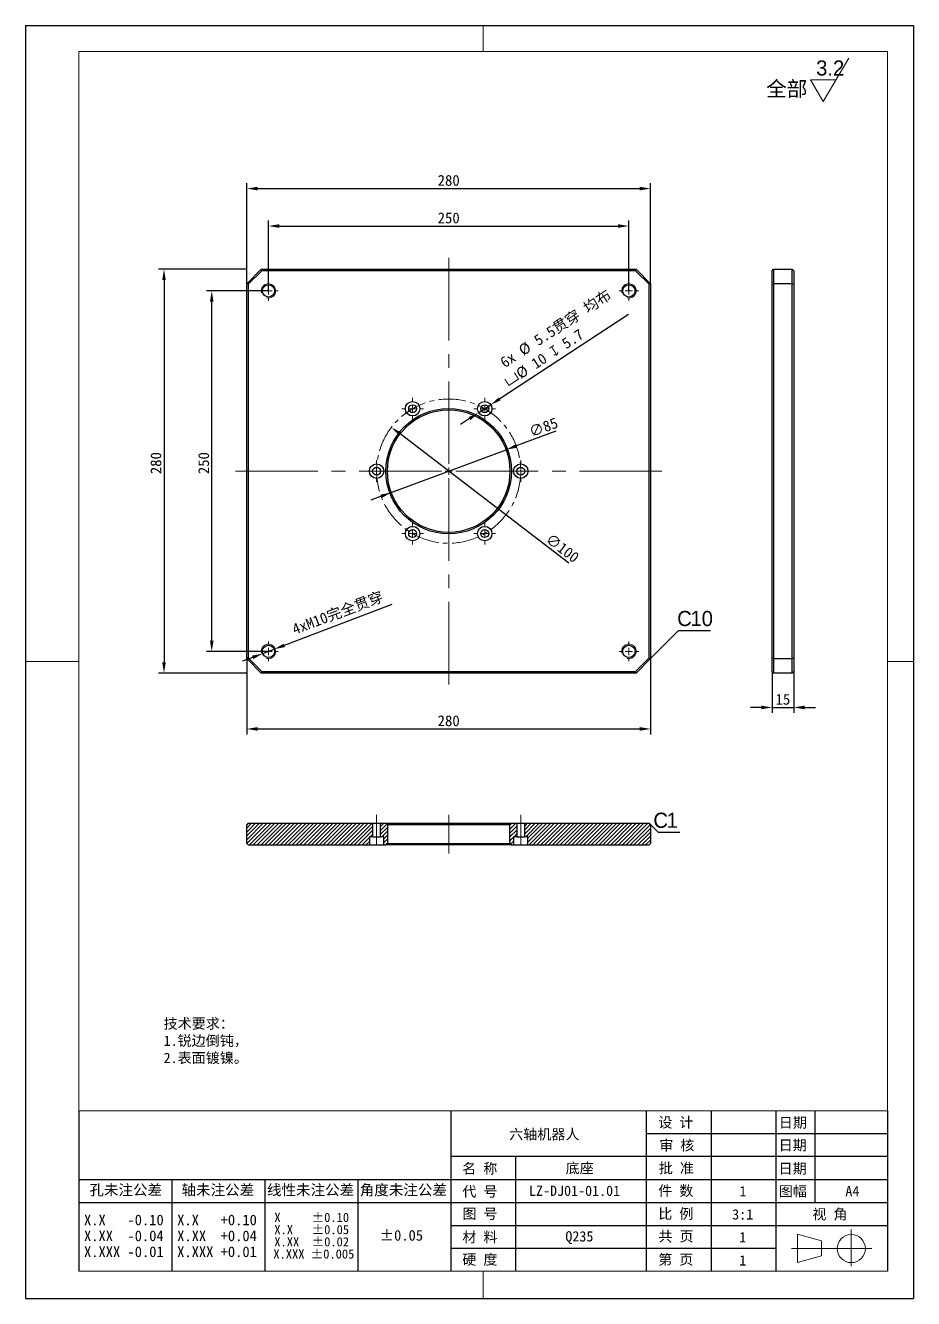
# Model space of a CAD drawing. Header units: millimetres. Extents: x 13 to 7248, y -1201 to 1478.
# Drawn here: x 2636 to 3252, y 7 to 890 of the extents above; entities that cross this region are included whole.
import ezdxf

# ---------------------------------------------------------------- set-up
doc = ezdxf.new("R2010")
doc.units = ezdxf.units.MM
doc.header["$LTSCALE"] = 5
doc.header["$PDSIZE"] = -1
for name, pattern in [('CENTER2', [28.575, 19.05, -3.175, 3.175, -3.175]), ('SLD-中心线', [34.29, 30.48, -1.27, 1.27, -1.27]), ('SLD-实线', [0])]:
    doc.linetypes.add(name, pattern=pattern)
doc.layers.get('0').update_dxf_attribs({"lineweight": 30})
for name, color, linetype, lineweight in [('中心线层', 1, 'CENTER2', 13), ('剖面层', 2, 'Continuous', 15), ('粗实线', 7, 'SLD-实线', 15), ('细实线层', 5, 'Continuous', 15)]:
    doc.layers.add(name, color=color, linetype=linetype, lineweight=lineweight)
for name, color, linetype in [('图框', 7, 'SLD-实线'), ('文字层', 7, 'SLD-实线'), ('标注层', 96, 'SLD-实线')]:
    doc.layers.add(name, color=color, linetype=linetype)
doc.styles.add('SLDTEXTSTYLE0', font='')
doc.styles.add('SLDTEXTSTYLE1', font='', dxfattribs={"bigfont": 'bigfont'})
doc.styles.add('SLDTEXTSTYLE2', font='')
doc.styles.add('SLDTEXTSTYLE3', font='', dxfattribs={"bigfont": 'bigfont'})
doc.styles.get("Standard").update_dxf_attribs({"font": ''})
doc.styles.get('SLDTEXTSTYLE0').set_extended_font_data('汉仪长仿宋体')
doc.styles.get('SLDTEXTSTYLE1').set_extended_font_data('宋体')
doc.styles.get('SLDTEXTSTYLE2').set_extended_font_data('宋体')
doc.styles.get('SLDTEXTSTYLE3').set_extended_font_data('汉仪长仿宋体')
doc.styles.get('Standard').set_extended_font_data('SimSun')
doc.dimstyles.new('副本3-1', dxfattribs={"dimscale": 3, "dimtxt": 2.5, "dimasz": 2.5, "dimexe": 1.25, "dimexo": 0, "dimtad": 1, "dimtxsty": 'Standard', "dimcen": 2.5, "dimclrt": 256, "dimadec": 0, "dimazin": 0, "dimtfac": 1, "dimtmove": 0, "dimatfit": 3, "dimfxl": 0, "dimarcsym": 0})
pattern_1 = [(45, (2628.6195, 2.247), (-1.3470384, 1.3470384), [])]

# ---------------------------------------------------------------- blocks, each defined once
blk = doc.blocks.new('SW_NOTE_0')
at = {"color": 0, "linetype": 'Continuous', "lineweight": 0, "char_height": 10.583, "attachment_point": 2}
for s, insert in [('X     ±0.10', (35.9, 12.3)), ('X.X   ±0.05', (35.9, -1.8)), (' X.XXX ±0.005', (34.8, -30)), ('X.XX  ±0.02', (35.9, -15.9))]:
    blk.add_mtext(s, dxfattribs=dict(at, insert=insert))
blk = doc.blocks.new('SW_NOTE_1')
at = {"color": 0, "linetype": 'Continuous', "lineweight": 0, "char_height": 12.312, "attachment_point": 2, "style": 'SLDTEXTSTYLE2'}
for s, insert in [('X.X   -0.10', (38.1, 14.3)), ('X.XX  -0.04', (38.1, -4.1)), ('X.XXX -0.01', (38.1, -22.5))]:
    blk.add_mtext(s, dxfattribs=dict(at, insert=insert))
blk = doc.blocks.new('SW_NOTE_2')
at = {"color": 0, "linetype": 'Continuous', "lineweight": 0, "char_height": 12.312, "attachment_point": 2, "style": 'SLDTEXTSTYLE2'}
for s, insert in [('X.X   +0.10', (38.1, 14.3)), ('X.XX  +0.04', (38.1, -4.1)), ('X.XXX +0.01', (38.1, -22.5))]:
    blk.add_mtext(s, dxfattribs=dict(at, insert=insert))
blk = doc.blocks.new('SW_SFSYMBOL_0')
at = {"color": 0, "linetype": 'SLD-实线', "lineweight": 0}
for p, q in [((8.2, -25), (37.7, 25)), ((8.2, -25), (-6.5, 0)), ((23, 0), (-6.5, 0))]:
    blk.add_line(p, q, dxfattribs=at)
at = {"color": 0, "linetype": 'SLD-实线', "lineweight": 0, "insert": (0, 22.6), "char_height": 17.5, "attachment_point": 1, "style": 'SLDTEXTSTYLE3'}
blk.add_mtext('3.2', dxfattribs=at)
blk = doc.blocks.new('*D87')
at = {"layer": 'Defpoints', "color": 0}
for p in [(2889.93, 610.96), (2969.33, 550.17)]:
    blk.add_point(p, dxfattribs=at)
at = {"layer": '标注层', "color": 0, "lineweight": -2}
blk.add_line((3013, 516.73), (2895.89, 606.4), dxfattribs=at)
at = {"layer": '标注层', "color": 0}
blk.add_solid([(2896.65, 607.39), (2895.13, 605.41), (2889.93, 610.96)], dxfattribs=at)
at = {"layer": '标注层', "insert": (3000.71, 537.95), "char_height": 7.5, "attachment_point": 1, "rotation": 322.56249}
blk.add_mtext('∅100', dxfattribs=at)
blk = doc.blocks.new('*D88')
at = {"layer": 'Defpoints', "color": 0}
for p in [(2789.63, 720.56), (2732.2, 440.56), (2789.63, 440.56)]:
    blk.add_point(p, dxfattribs=at)
at = {"layer": '标注层', "color": 0, "lineweight": -2}
for p, q in [((2789.63, 720.56), (2728.45, 720.56)), ((2732.2, 713.06), (2732.2, 448.06)), ((2789.63, 440.56), (2728.45, 440.56))]:
    blk.add_line(p, q, dxfattribs=at)
at = {"layer": '标注层', "color": 0}
for points in [[(2730.95, 713.06), (2733.45, 713.06), (2732.2, 720.56)], [(2730.95, 448.06), (2733.45, 448.06), (2732.2, 440.56)]]:
    blk.add_solid(points, dxfattribs=at)
at = {"layer": '标注层', "insert": (2722.82, 586.12), "char_height": 7.5, "attachment_point": 2, "rotation": 90}
blk.add_mtext('280', dxfattribs=at)
blk = doc.blocks.new('*D89')
at = {"layer": 'Defpoints', "color": 0}
for p in [(2969.46, 595.4), (2889.81, 565.72)]:
    blk.add_point(p, dxfattribs=at)
at = {"layer": '标注层', "color": 0, "lineweight": -2}
for p, q in [((3003.84, 608.21), (2976.49, 598.02)), ((2889.81, 565.72), (2969.46, 595.4)), ((2882.78, 563.1), (2875.75, 560.48))]:
    blk.add_line(p, q, dxfattribs=at)
at = {"layer": '标注层', "color": 0}
for points in [[(2976.05, 599.19), (2976.92, 596.85), (2969.46, 595.4)], [(2882.34, 564.27), (2883.22, 561.93), (2889.81, 565.72)]]:
    blk.add_solid(points, dxfattribs=at)
at = {"layer": '标注层', "insert": (2984.47, 611), "char_height": 7.5, "attachment_point": 1, "rotation": 20.4371}
blk.add_mtext('∅85', dxfattribs=at)
blk = doc.blocks.new('*D91')
at = {"layer": 'Defpoints', "color": 0}
for p in [(3054.63, 750.56), (2804.63, 705.56), (3054.63, 705.56)]:
    blk.add_point(p, dxfattribs=at)
at = {"layer": '标注层', "color": 0, "lineweight": -2}
for p, q in [((2804.63, 705.56), (2804.63, 754.31)), ((2812.13, 750.56), (3047.13, 750.56)), ((3054.63, 705.56), (3054.63, 754.31))]:
    blk.add_line(p, q, dxfattribs=at)
at = {"layer": '标注层', "color": 0}
for points in [[(2812.13, 751.81), (2812.13, 749.31), (2804.63, 750.56)], [(3047.13, 751.81), (3047.13, 749.31), (3054.63, 750.56)]]:
    blk.add_solid(points, dxfattribs=at)
at = {"layer": '标注层', "insert": (2929.63, 759.94), "char_height": 7.5, "attachment_point": 2}
blk.add_mtext('250', dxfattribs=at)
blk = doc.blocks.new('*D92')
at = {"layer": 'Defpoints', "color": 0}
for p in [(2765.32, 705.56), (2804.63, 705.56), (2804.63, 455.56)]:
    blk.add_point(p, dxfattribs=at)
at = {"layer": '标注层', "color": 0, "lineweight": -2}
for p, q in [((2804.63, 705.56), (2761.57, 705.56)), ((2765.32, 463.06), (2765.32, 698.06)), ((2804.63, 455.56), (2761.57, 455.56))]:
    blk.add_line(p, q, dxfattribs=at)
at = {"layer": '标注层', "color": 0}
for points in [[(2764.07, 698.06), (2766.57, 698.06), (2765.32, 705.56)], [(2764.07, 463.06), (2766.57, 463.06), (2765.32, 455.56)]]:
    blk.add_solid(points, dxfattribs=at)
at = {"layer": '标注层', "insert": (2755.95, 586.12), "char_height": 7.5, "attachment_point": 2, "rotation": 90}
blk.add_mtext('250', dxfattribs=at)
blk = doc.blocks.new('SW_CHAMFER_DIMENSION_0')
at = {"layer": '标注层', "color": 0}
for p, q in [((-30.8, -32.5), (1.7, 0)), ((1.7, 0), (38.4, 0))]:
    blk.add_line(p, q, dxfattribs=at)
at = {"layer": '标注层', "color": 0, "char_height": 17.5, "attachment_point": 1, "style": 'SLDTEXTSTYLE3'}
for s, insert in [('C', (0, 22.6, -12.3)), ('10', (15.3, 22.6, -12.3))]:
    blk.add_mtext(s, dxfattribs=dict(at, insert=insert))
blk = doc.blocks.new('*D93')
at = {"layer": 'Defpoints', "color": 0}
for p in [(2950.45, 621.12), (2958.81, 626.61)]:
    blk.add_point(p, dxfattribs=at)
at = {"layer": '标注层', "color": 0, "lineweight": -2}
for p, q in [((3054.32, 689.29), (2965.08, 630.72)), ((2950.45, 621.12), (2958.81, 626.61)), ((2944.18, 617), (2937.91, 612.89))]:
    blk.add_line(p, q, dxfattribs=at)
at = {"layer": '标注层', "color": 0}
for points in [[(2964.4, 631.77), (2965.77, 629.68), (2958.81, 626.61)], [(2943.5, 618.05), (2944.87, 615.96), (2950.45, 621.12)]]:
    blk.add_solid(points, dxfattribs=at)
at = {"layer": '标注层', "insert": (2960.12, 655.37), "char_height": 7.5, "attachment_point": 1, "rotation": 33.28023}
blk.add_mtext(' 6x %%C 5.5贯穿 均布\\P{\\fGDT|b0|i0|c134|p2;v}%%C 10 {\\fGDT|b0|i0|c134|p2;x} 5.7', dxfattribs=at)
blk = doc.blocks.new('*D94')
at = {"layer": 'Defpoints', "color": 0}
for p in [(2800.66, 454.05), (2808.61, 457.07)]:
    blk.add_point(p, dxfattribs=at)
at = {"layer": '标注层', "color": 0, "lineweight": -2}
for p, q in [((2890.18, 488.05), (2815.62, 459.73)), ((2793.65, 451.39), (2786.64, 448.73)), ((2800.66, 454.05), (2808.61, 457.07))]:
    blk.add_line(p, q, dxfattribs=at)
at = {"layer": '标注层', "color": 0}
for points in [[(2815.17, 460.9), (2816.06, 458.56), (2808.61, 457.07)], [(2793.2, 452.56), (2794.09, 450.22), (2800.66, 454.05)]]:
    blk.add_solid(points, dxfattribs=at)
at = {"layer": '标注层', "insert": (2820.21, 474.06), "char_height": 7.5, "attachment_point": 1, "rotation": 20.79268}
blk.add_mtext('4xM10完全贯穿', dxfattribs=at)
blk = doc.blocks.new('SW_CENTERMARKSYMBOL_0')
at = {"color": 0, "linetype": 'SLD-实线', "lineweight": 0}
for p, q in [((-8.3, 0), (-11.3, 0)), ((0, 0), (-4.2, 0)), ((0, 8.3), (0, 11.3)), ((0, 0), (0, 4.2)), ((0, 0), (0, -4.2)), ((0, 0), (4.2, 0)), ((8.3, 0), (11.3, 0)), ((0, -8.3), (0, -11.3))]:
    blk.add_line(p, q, dxfattribs=at)
blk = doc.blocks.new('SW_CENTERMARKSYMBOL_1')
at = {"color": 0, "linetype": 'SLD-实线', "lineweight": 0}
for p, q in [((-8.3, 0), (-11.3, 0)), ((0, 0), (-4.2, 0)), ((0, 8.3), (0, 11.3)), ((0, 0), (0, 4.2)), ((0, 0), (0, -4.2)), ((0, 0), (4.2, 0)), ((8.3, 0), (11.3, 0)), ((0, -8.3), (0, -11.3))]:
    blk.add_line(p, q, dxfattribs=at)
blk = doc.blocks.new('SW_CENTERMARKSYMBOL_2')
at = {"color": 0, "linetype": 'SLD-实线', "lineweight": 0}
for p, q in [((-8.3, 0), (-11.2, 0)), ((0, 0), (-4.2, 0)), ((0, 8.3), (0, 11.3)), ((0, 0), (0, 4.2)), ((0, 0), (0, -4.2)), ((0, 0), (4.2, 0)), ((8.3, 0), (11.3, 0)), ((0, -8.3), (0, -11.2))]:
    blk.add_line(p, q, dxfattribs=at)
blk = doc.blocks.new('SW_CENTERMARKSYMBOL_3')
at = {"color": 0, "linetype": 'SLD-实线', "lineweight": 0}
for p, q in [((-8.3, 0), (-11.3, 0)), ((0, 0), (-4.2, 0)), ((0, 8.3), (0, 11.2)), ((0, 0), (0, 4.2)), ((0, 0), (0, -4.2)), ((0, 0), (4.2, 0)), ((8.3, 0), (11.2, 0)), ((0, -8.3), (0, -11.3))]:
    blk.add_line(p, q, dxfattribs=at)
blk = doc.blocks.new('SW_CENTERMARKSYMBOL_4')
at = {"color": 0, "linetype": 'SLD-实线', "lineweight": 0}
for p, q in [((-8.3, 0), (-12.5, 0)), ((0, 0), (-4.2, 0)), ((0, 8.3), (0, 12.5)), ((0, 0), (0, 4.2)), ((0, 0), (0, -4.2)), ((0, 0), (4.2, 0)), ((8.3, 0), (12.5, 0)), ((0, -8.3), (0, -12.5))]:
    blk.add_line(p, q, dxfattribs=at)
blk = doc.blocks.new('SW_CENTERMARKSYMBOL_5')
at = {"color": 0, "linetype": 'SLD-实线', "lineweight": 0}
for p, q in [((-8.3, 0), (-12.5, 0)), ((0, 0), (-4.2, 0)), ((0, 8.3), (0, 12.5)), ((0, 0), (0, 4.2)), ((0, 0), (0, -4.2)), ((0, 0), (4.2, 0)), ((8.3, 0), (12.5, 0)), ((0, -8.3), (0, -12.5))]:
    blk.add_line(p, q, dxfattribs=at)
blk = doc.blocks.new('SW_CENTERMARKSYMBOL_6')
at = {"color": 0, "linetype": 'SLD-实线', "lineweight": 0}
for p, q in [((-8.3, 0), (-12.5, 0)), ((0, 0), (-4.2, 0)), ((0, 8.3), (0, 12.5)), ((0, 0), (0, 4.2)), ((0, 0), (0, -4.2)), ((0, 0), (4.2, 0)), ((8.3, 0), (12.5, 0)), ((0, -8.3), (0, -12.5))]:
    blk.add_line(p, q, dxfattribs=at)
blk = doc.blocks.new('SW_CENTERMARKSYMBOL_7')
at = {"color": 0, "linetype": 'SLD-实线', "lineweight": 0}
for p, q in [((-8.3, 0), (-12.5, 0)), ((0, 0), (-4.2, 0)), ((0, 8.3), (0, 12.5)), ((0, 0), (0, 4.2)), ((0, 0), (0, -4.2)), ((0, 0), (4.2, 0)), ((8.3, 0), (12.5, 0)), ((0, -8.3), (0, -12.5))]:
    blk.add_line(p, q, dxfattribs=at)
blk = doc.blocks.new('SW_CENTERMARKSYMBOL_8')
at = {"color": 0, "linetype": 'SLD-实线', "lineweight": 0}
for p, q in [((-8.3, 0), (-12.5, 0)), ((0, 0), (-4.2, 0)), ((0, 8.3), (0, 12.5)), ((0, 0), (0, 4.2)), ((0, 0), (0, -4.2)), ((0, 0), (4.2, 0)), ((8.3, 0), (12.5, 0)), ((0, -8.3), (0, -12.5))]:
    blk.add_line(p, q, dxfattribs=at)
blk = doc.blocks.new('SW_CENTERMARKSYMBOL_9')
at = {"color": 0, "linetype": 'SLD-实线', "lineweight": 0}
for p, q in [((-8.3, 0), (-12.5, 0)), ((0, 0), (-4.2, 0)), ((0, 8.3), (0, 12.5)), ((0, 0), (0, 4.2)), ((0, 0), (0, -4.2)), ((0, 0), (4.2, 0)), ((8.3, 0), (12.5, 0)), ((0, -8.3), (0, -12.5))]:
    blk.add_line(p, q, dxfattribs=at)
blk = doc.blocks.new('SW_CENTERMARKSYMBOL_10')
at = {"layer": '中心线层', "color": 0}
for p, q in [((0, 8.3), (0, 254.2)), ((-8.3, 0), (-260.8, 0)), ((0, 0), (-4.2, 0)), ((0, 0), (0, 4.2)), ((0, 0), (0, -4.2)), ((0, 0), (4.2, 0)), ((8.3, 0), (256.5, 0)), ((0, -8.3), (0, -253.4))]:
    blk.add_line(p, q, dxfattribs=at)
blk = doc.blocks.new('SW_CHAMFER_DIMENSION_1')
at = {"layer": '标注层', "color": 0}
for p, q in [((-4.9, 10.3), (5.4, 0)), ((5.4, 0), (30.7, 0))]:
    blk.add_line(p, q, dxfattribs=at)
at = {"layer": '标注层', "color": 0, "char_height": 17.5, "attachment_point": 1, "style": 'SLDTEXTSTYLE3'}
for s, insert in [('C', (0, 22.6, 0.2)), ('1', (15.3, 22.6, 0.2))]:
    blk.add_mtext(s, dxfattribs=dict(at, insert=insert))
blk = doc.blocks.new('*D695')
at = {"layer": 'Defpoints', "color": 0}
for p in [(3069.63, 776.53), (2789.63, 710.56), (3069.63, 710.56)]:
    blk.add_point(p, dxfattribs=at)
at = {"layer": '标注层', "color": 0, "lineweight": -2}
for p, q in [((2789.63, 710.56), (2789.63, 780.28)), ((3069.63, 710.56), (3069.63, 780.28)), ((2797.13, 776.53), (3062.13, 776.53))]:
    blk.add_line(p, q, dxfattribs=at)
at = {"layer": '标注层', "color": 0}
for points in [[(2797.13, 777.78), (2797.13, 775.28), (2789.63, 776.53)], [(3062.13, 777.78), (3062.13, 775.28), (3069.63, 776.53)]]:
    blk.add_solid(points, dxfattribs=at)
at = {"layer": '标注层', "insert": (2929.63, 782.16), "char_height": 7.5, "attachment_point": 5}
blk.add_mtext('280', dxfattribs=at)
blk = doc.blocks.new('*D713')
at = {"layer": 'Defpoints', "color": 0}
for p in [(3153.93, 441.56), (3168.93, 441.56), (3168.93, 416.67)]:
    blk.add_point(p, dxfattribs=at)
at = {"layer": '标注层', "color": 0, "lineweight": -2}
for p, q in [((3153.93, 441.56), (3153.93, 412.92)), ((3168.93, 441.56), (3168.93, 412.92)), ((3146.43, 416.67), (3138.93, 416.67)), ((3153.93, 416.67), (3168.93, 416.67)), ((3176.43, 416.67), (3183.93, 416.67))]:
    blk.add_line(p, q, dxfattribs=at)
at = {"layer": '标注层', "color": 0}
for points in [[(3146.43, 417.92), (3146.43, 415.42), (3153.93, 416.67)], [(3176.43, 417.92), (3176.43, 415.42), (3168.93, 416.67)]]:
    blk.add_solid(points, dxfattribs=at)
at = {"layer": '标注层', "insert": (3161.43, 422.29), "char_height": 7.5, "attachment_point": 5}
blk.add_mtext('15', dxfattribs=at)
blk = doc.blocks.new('*D714')
at = {"layer": 'Defpoints', "color": 0}
for p in [(2789.63, 450.56), (3069.63, 453.3), (3069.63, 401.77)]:
    blk.add_point(p, dxfattribs=at)
at = {"layer": '标注层', "color": 0, "lineweight": -2}
for p, q in [((2789.63, 450.56), (2789.63, 398.02)), ((3069.63, 453.3), (3069.63, 398.02)), ((2797.13, 401.77), (3062.13, 401.77))]:
    blk.add_line(p, q, dxfattribs=at)
at = {"layer": '标注层', "color": 0}
for points in [[(2797.13, 403.02), (2797.13, 400.52), (2789.63, 401.77)], [(3062.13, 403.02), (3062.13, 400.52), (3069.63, 401.77)]]:
    blk.add_solid(points, dxfattribs=at)
at = {"layer": '标注层', "insert": (2929.63, 407.39), "char_height": 7.5, "attachment_point": 5}
blk.add_mtext('280', dxfattribs=at)

msp = doc.modelspace()

# ---------------------------------------------------------------- hatches: boundary and pattern name
at = {"layer": '剖面层'}
h = msp.add_hatch(dxfattribs=at)
h.set_pattern_fill('ANSI31', color=256, scale=0.6, style=0)
h.set_pattern_definition(pattern_1)
h.paths.add_polyline_path([(2789.6331, 322.3188), (2790.6331, 321.3188), (2874.6331, 321.3188), (2874.6331, 327.0188), (2876.8831, 327.0188), (2876.8831, 336.3188), (2790.6331, 336.3188), (2789.6331, 335.3188)], flags=0)
h = msp.add_hatch(dxfattribs=at)
h.set_pattern_fill('ANSI31', color=256, scale=0.6, style=0)
h.set_pattern_definition(pattern_1)
h.paths.add_polyline_path([(2884.6331, 327.0188), (2884.6331, 321.3188), (2886.1331, 321.3188), (2887.1331, 322.3188), (2887.1331, 335.3188), (2886.1331, 336.3188), (2882.3831, 336.3188), (2882.3831, 327.0188)], flags=0)
h = msp.add_hatch(dxfattribs=at)
h.set_pattern_fill('ANSI31', color=256, scale=0.6, style=0)
h.set_pattern_definition(pattern_1)
h.paths.add_polyline_path([(2976.8831, 327.0188), (2976.8831, 336.3188), (2973.1331, 336.3188), (2972.1331, 335.3188), (2972.1331, 322.3188), (2973.1331, 321.3188), (2974.6331, 321.3188), (2974.6331, 327.0188)], flags=0)
h = msp.add_hatch(dxfattribs=at)
h.set_pattern_fill('ANSI31', color=256, scale=0.6, style=0)
h.set_pattern_definition(pattern_1)
h.paths.add_polyline_path([(3069.6331, 335.3188), (3068.6331, 336.3188), (2982.3831, 336.3188), (2982.3831, 327.0188), (2984.6331, 327.0188), (2984.6331, 321.3188), (3068.6331, 321.3188), (3069.6331, 322.3188)], flags=0)

# ---------------------------------------------------------------- linework, layer by layer
for p, q in [((2789.6331, 710.562), (2799.6331, 720.562)), ((2800.0473, 719.562), (2790.6331, 710.1478)), ((2800.0473, 719.562), (2799.6331, 720.562)), ((2799.6331, 720.562), (3059.6331, 720.562)), ((3059.2189, 719.562), (2800.0473, 719.562)), ((3059.2189, 719.562), (3059.6331, 720.562)), ((3068.6331, 710.1478), (3059.2189, 719.562)), ((3059.6331, 720.562), (3069.6331, 710.562)), ((3153.9302, 719.562), (3154.9302, 720.562)), ((3153.9302, 710.1478), (3153.9302, 719.562)), ((3154.9302, 720.562), (3154.9302, 710.562)), ((3154.9302, 720.562), (3167.9302, 720.562)), ((3167.9302, 710.562), (3167.9302, 720.562)), ((3168.9302, 719.562), (3167.9302, 720.562)), ((3168.9302, 719.562), (3168.9302, 710.1478)), ((2790.6331, 710.1478), (2789.6331, 710.562)), ((2789.6331, 450.562), (2789.6331, 710.562)), ((2790.6331, 710.1478), (2790.6331, 450.9762)), ((3069.6331, 710.562), (3068.6331, 710.1478)), ((3068.6331, 450.9762), (3068.6331, 710.1478)), ((3069.6331, 710.562), (3069.6331, 450.562)), ((3153.9302, 710.1478), (3154.9302, 710.562)), ((3153.9302, 450.9762), (3153.9302, 710.1478)), ((3154.9302, 710.562), (3154.9302, 450.562)), ((3167.9302, 710.562), (3154.9302, 710.562)), ((3167.9302, 450.562), (3167.9302, 710.562)), ((3168.9302, 710.1478), (3167.9302, 710.562)), ((3168.9302, 710.1478), (3168.9302, 450.9762)), ((2790.6331, 450.9762), (2789.6331, 450.562)), ((2799.6331, 440.562), (2789.6331, 450.562)), ((2790.6331, 450.9762), (2800.0473, 441.562)), ((3059.2189, 441.562), (3068.6331, 450.9762)), ((3069.6331, 450.562), (3059.6331, 440.562)), ((3069.6331, 450.562), (3068.6331, 450.9762)), ((3153.9302, 450.9762), (3154.9302, 450.562)), ((3153.9302, 441.562), (3153.9302, 450.9762)), ((3154.9302, 450.562), (3167.9302, 450.562)), ((3154.9302, 450.562), (3154.9302, 440.562)), ((3168.9302, 450.9762), (3167.9302, 450.562)), ((3167.9302, 440.562), (3167.9302, 450.562)), ((3168.9302, 450.9762), (3168.9302, 441.562)), ((2799.6331, 440.562), (2800.0473, 441.562)), ((2800.0473, 441.562), (3059.2189, 441.562)), ((3059.6331, 440.562), (3059.2189, 441.562)), ((3154.9302, 440.562), (3153.9302, 441.562)), ((3167.9302, 440.562), (3168.9302, 441.562)), ((3059.6331, 440.562), (2799.6331, 440.562)), ((3167.9302, 440.562), (3154.9302, 440.562)), ((2790.6331, 336.3188), (2789.6331, 335.3188)), ((2790.6331, 336.3188), (2876.8831, 336.3188)), ((2876.8831, 336.3188), (2876.8831, 327.0188)), ((2876.8831, 336.3188), (2882.3831, 336.3188)), ((2882.3831, 327.0188), (2882.3831, 336.3188)), ((2882.3831, 336.3188), (2886.1331, 336.3188)), ((2887.1331, 335.3188), (2886.1331, 336.3188)), ((2886.1331, 336.3188), (2973.1331, 336.3188)), ((2973.1331, 336.3188), (2972.1331, 335.3188)), ((2973.1331, 336.3188), (2976.8831, 336.3188)), ((2976.8831, 336.3188), (2976.8831, 327.0188)), ((2976.8831, 336.3188), (2982.3831, 336.3188)), ((2982.3831, 327.0188), (2982.3831, 336.3188)), ((2982.3831, 336.3188), (3068.6331, 336.3188)), ((3069.6331, 335.3188), (3068.6331, 336.3188)), ((2789.6331, 322.3188), (2789.6331, 335.3188)), ((2876.8831, 327.0188), (2874.6331, 327.0188)), ((2874.6331, 327.0188), (2874.6331, 321.3188)), ((2876.8831, 327.0188), (2882.3831, 327.0188)), ((2884.6331, 327.0188), (2882.3831, 327.0188)), ((2884.6331, 321.3188), (2884.6331, 327.0188)), ((2887.1331, 335.3188), (2887.1331, 322.3188)), ((2972.1331, 335.3188), (2887.1331, 335.3188)), ((2972.1331, 322.3188), (2972.1331, 335.3188)), ((2976.8831, 327.0188), (2974.6331, 327.0188)), ((2974.6331, 327.0188), (2974.6331, 321.3188)), ((2976.8831, 327.0188), (2982.3831, 327.0188)), ((2984.6331, 327.0188), (2982.3831, 327.0188)), ((2984.6331, 321.3188), (2984.6331, 327.0188)), ((3069.6331, 335.3188), (3069.6331, 322.3188)), ((2789.6331, 322.3188), (2790.6331, 321.3188)), ((2790.6331, 321.3188), (2874.6331, 321.3188)), ((2874.6331, 321.3188), (2884.6331, 321.3188)), ((2884.6331, 321.3188), (2886.1331, 321.3188)), ((2886.1331, 321.3188), (2887.1331, 322.3188)), ((2973.1331, 321.3188), (2886.1331, 321.3188)), ((2887.1331, 322.3188), (2972.1331, 322.3188)), ((2972.1331, 322.3188), (2973.1331, 321.3188)), ((2973.1331, 321.3188), (2974.6331, 321.3188)), ((2974.6331, 321.3188), (2984.6331, 321.3188)), ((2984.6331, 321.3188), (3068.6331, 321.3188)), ((3068.6331, 321.3188), (3069.6331, 322.3188))]:
    msp.add_line(p, q)
for centre, radius in [((2804.6331, 705.562), 4.25), ((3054.6331, 705.562), 4.25), ((2904.6331, 623.8633), 5), ((2954.6331, 623.8633), 5), ((2929.6331, 580.562), 43.5), ((2929.6331, 580.562), 42.5), ((2904.6331, 623.8633), 2.75), ((2954.6331, 623.8633), 2.75), ((2879.6331, 580.562), 5), ((2879.6331, 580.562), 2.75), ((2979.6331, 580.562), 5), ((2979.6331, 580.562), 2.75), ((2904.6331, 537.2607), 5), ((2904.6331, 537.2607), 2.75), ((2954.6331, 537.2607), 5), ((2954.6331, 537.2607), 2.75), ((2804.6331, 455.562), 4.25), ((3054.6331, 455.562), 4.25)]:
    msp.add_circle(centre, radius)
at = {"layer": '中心线层', "ltscale": 1.666667}
for p, q in [((2879.6331, 342.3188), (2879.6331, 321.0188)), ((2929.6331, 315.3188), (2929.6331, 342.3188)), ((2979.6331, 342.3188), (2979.6331, 321.0188))]:
    msp.add_line(p, q, dxfattribs=at)
at = {"layer": '中心线层', "ltscale": 0.2}
msp.add_circle((2929.6331, 580.562), 50, dxfattribs=at)
at = {"layer": '图框'}
for p, q in [((2636.1195, 889.647), (3252.0195, 889.647)), ((2636.1195, 889.647), (2636.1195, 6.747)), ((3252.0195, 889.647), (3252.0195, 6.747)), ((2636.1195, 6.747), (3252.0195, 6.747))]:
    msp.add_line(p, q, dxfattribs=at)
at = {"layer": '文字层'}
for p, q in [((2673.0195, 136.947), (2673.0195, 25.647)), ((2931.0195, 136.947), (2931.0195, 25.647)), ((3066.6195, 136.947), (3066.6195, 25.647)), ((3111.6195, 136.947), (3111.6195, 25.647)), ((3156.6195, 136.947), (3156.6195, 25.647)), ((3183.6195, 136.947), (3183.6195, 73.347)), ((3234.0195, 136.947), (3234.0195, 25.647)), ((3234.0195, 121.047), (3066.6195, 121.047)), ((3234.0195, 105.147), (2931.0195, 105.147)), ((2976.0195, 105.147), (2976.0195, 25.647)), ((2673.0195, 89.247), (3234.0195, 89.247)), ((2737.5195, 89.247), (2737.5195, 25.647)), ((2802.0195, 89.247), (2802.0195, 25.647)), ((2866.5195, 89.247), (2866.5195, 25.647)), ((2673.0195, 73.347), (3234.0195, 73.347)), ((2931.0195, 57.447), (3234.0195, 57.447)), ((3156.6195, 41.547), (2931.0195, 41.547))]:
    msp.add_line(p, q, dxfattribs=at)
at = {"layer": '文字层', "color": 7, "linetype": 'SLD-中心线', "lineweight": 0}
for p, q in [((3208.8612, 54.6163), (3208.8612, 29.1609)), ((3167.3808, 41.547), (3192.1296, 41.547)), ((3192.1296, 41.547), (3223.1276, 41.547))]:
    msp.add_line(p, q, dxfattribs=at)
at = {"layer": '粗实线'}
for p, q in [((2953.5195, 871.647), (2953.5195, 889.647)), ((2673.0195, 871.647), (3234.0195, 871.647)), ((2673.0195, 871.647), (2673.0195, 25.647)), ((3234.0195, 871.647), (3234.0195, 25.647)), ((2673.0195, 448.647), (2636.1195, 448.647)), ((3234.0195, 448.647), (3252.0195, 448.647)), ((2673.0195, 136.947), (3234.0195, 136.947)), ((3171.5637, 51.297), (3171.5637, 31.797)), ((3188.121, 46.7655), (3171.5637, 51.297)), ((3188.121, 36.3285), (3188.121, 46.7655)), ((3171.5637, 31.797), (3188.121, 36.3285)), ((2673.0195, 25.647), (3234.0195, 25.647)), ((2673.0195, 25.647), (3234.0195, 25.647)), ((2953.5195, 25.647), (2953.5195, 6.747))]:
    msp.add_line(p, q, dxfattribs=at)
msp.add_circle((3208.8612, 41.3828), 9.75, dxfattribs=at)
at = {"layer": '细实线层'}
for centre in [(2804.6331, 705.562), (3054.6331, 705.562), (2804.6331, 455.562), (3054.6331, 455.562)]:
    msp.add_arc(centre, 5, 255, 195, dxfattribs=at)

# ---------------------------------------------------------------- block references
at = {"layer": '中心线层', "ltscale": 0.2, "xscale": 0.599999999999909, "yscale": 0.6000000000000001, "zscale": 0.6}
msp.add_blockref('SW_CENTERMARKSYMBOL_10', (2929.6331, 580.562), dxfattribs=at)
at = {"layer": '中心线层', "xscale": 0.599999999999909, "yscale": 0.6000000000000001, "zscale": 0.6}
for name, p in [('SW_CENTERMARKSYMBOL_3', (2804.6331, 705.562)), ('SW_CENTERMARKSYMBOL_0', (3054.6331, 705.562)), ('SW_CENTERMARKSYMBOL_9', (2904.6331, 623.8633)), ('SW_CENTERMARKSYMBOL_8', (2954.6331, 623.8633)), ('SW_CENTERMARKSYMBOL_7', (2879.6331, 580.562)), ('SW_CENTERMARKSYMBOL_4', (2979.6331, 580.562)), ('SW_CENTERMARKSYMBOL_6', (2904.6331, 537.2607)), ('SW_CENTERMARKSYMBOL_5', (2954.6331, 537.2607)), ('SW_CENTERMARKSYMBOL_2', (2804.6331, 455.562)), ('SW_CENTERMARKSYMBOL_1', (3054.6331, 455.562))]:
    msp.add_blockref(name, p, dxfattribs=at)
at = {"layer": '文字层', "xscale": 0.599999999999909, "yscale": 0.6000000000000001, "zscale": 0.6}
for name, p in [('SW_SFSYMBOL_0', (3184.4536, 851.8625)), ('SW_NOTE_1', (2681.4922, 56.3859)), ('SW_NOTE_2', (2746.108, 56.3859)), ('SW_NOTE_0', (2813.0948, 58.8143))]:
    msp.add_blockref(name, p, dxfattribs=at)
at = {"layer": '标注层', "xscale": 0.599999999999909, "yscale": 0.6000000000000001, "zscale": 0.6}
for name, p in [('SW_CHAMFER_DIMENSION_0', (3088.0958, 470.0518)), ('SW_CHAMFER_DIMENSION_1', (3071.5893, 330.1428))]:
    msp.add_blockref(name, p, dxfattribs=at)

# ---------------------------------------------------------------- texts
at = {"layer": '文字层'}
for s, insert, char_height, attachment_point, style in [('全部', (3149.7629, 850.9533), 10.5, 1, 'SLDTEXTSTYLE0'), ('设 计', (3087.1518, 132.4662), 7.14375, 2, 'SLDTEXTSTYLE2'), ('日期', (3168.3063, 132.3251), 7.14375, 2, 'SLDTEXTSTYLE2'), ('审 核', (3087.8627, 116.6204), 7.14375, 2, 'SLDTEXTSTYLE2'), ('日期', (3168.2241, 116.6767), 7.14375, 2, 'SLDTEXTSTYLE2'), ('名 称', (2951.187, 100.5161), 7.14375, 2, 'SLDTEXTSTYLE2'), ('批 准', (3087.5191, 100.7896), 7.14375, 2, 'SLDTEXTSTYLE2'), ('日期', (3168.1749, 100.5001), 7.14375, 2, 'SLDTEXTSTYLE2'), ('孔未注公差', (2705.6478, 85.7379), 7.3875, 2, 'SLDTEXTSTYLE2'), ('轴未注公差', (2769.5364, 85.7379), 7.3875, 2, 'SLDTEXTSTYLE2'), ('线性未注公差', (2833.8464, 85.7379), 7.3875, 2, 'SLDTEXTSTYLE2'), ('角度未注公差', (2898.1969, 85.7379), 7.3875, 2, 'SLDTEXTSTYLE2'), ('代 号', (2951.2769, 84.5429), 7.14375, 2, 'SLDTEXTSTYLE2'), ('件 数', (3087.1518, 85.0645), 7.14375, 2, 'SLDTEXTSTYLE2'), ('图幅', (3168.351, 84.7453), 7.14375, 2, 'SLDTEXTSTYLE2'), ('A4', (3209.5977, 84.822), 7.14375, 2, 'SLDTEXTSTYLE1'), ('图 号', (2951.2769, 69.142), 7.14375, 2, 'SLDTEXTSTYLE2'), ('比 例', (3087.1518, 69.142), 7.14375, 2, 'SLDTEXTSTYLE2'), ('3:1', (3133.513, 68.6785), 7.14375, 2, 'SLDTEXTSTYLE1'), ('视 角', (3194.0035, 68.8196), 7.14375, 2, 'SLDTEXTSTYLE2'), ('±0.05', (2896.7907, 54.2604), 7.3875, 2, 'SLDTEXTSTYLE1'), ('材 料', (2951.2769, 52.9727), 7.14375, 2, 'SLDTEXTSTYLE2'), ('共 页', (3087.2671, 53.4625), 7.14375, 2, 'SLDTEXTSTYLE2'), ('1', (3133.513, 52.7785), 7.1437, 2, 'SLDTEXTSTYLE1'), ('硬 度', (2951.2769, 37.3878), 7.14375, 2, 'SLDTEXTSTYLE2'), ('第 页', (3087.1518, 37.3878), 7.14375, 2, 'SLDTEXTSTYLE2'), ('1', (3133.5589, 36.7953), 7.1437, 2, 'SLDTEXTSTYLE1')]:
    msp.add_mtext(s, dxfattribs=dict(at, insert=insert, char_height=char_height, attachment_point=attachment_point, style=style))
at = {"layer": '文字层', "color": 7, "linetype": 'SLD-实线', "lineweight": 0}
for s, insert, char_height, attachment_point, style in [('技术要求：\\P1.锐边倒钝，\\P2.表面镀镍。', (2731.9275, 201.0318), 7.14375, 1, 'SLDTEXTSTYLE2'), ('六轴机器人', (2995.9621, 124.2424), 7.14375, 2, 'SLDTEXTSTYLE2'), ('底座', (3020.5024, 100.7896), 7.14375, 2, 'SLDTEXTSTYLE2'), ('LZ-DJ01-01.01', (3016.9305, 85.0645), 7.14375, 2, 'SLDTEXTSTYLE1'), ('1', (3133.7297, 84.7453), 7.1437, 2, 'SLDTEXTSTYLE1'), ('Q235', (3020.2791, 53.4625), 7.14375, 2, 'SLDTEXTSTYLE1')]:
    msp.add_mtext(s, dxfattribs=dict(at, insert=insert, char_height=char_height, attachment_point=attachment_point, style=style))

# ---------------------------------------------------------------- dimensions: what is measured, and where the dimension line sits
at = {"layer": '标注层'}
for base, p1, p2, picture, middle in [((3069.6331, 776.534), (2789.6331, 710.562), (3069.6331, 710.562), '*D695', (2929.6331, 782.159)), ((3069.6331, 401.7684), (2789.6331, 450.562), (3069.6331, 453.3018), '*D714', (2929.6331, 407.3934))]:
    dim = msp.add_linear_dim(base=base, p1=p1, p2=p2, dimstyle='副本3-1', dxfattribs=at)
    dim.commit()
    dim.dimension.update_dxf_attribs({"geometry": picture, "text_midpoint": middle})
for base, p1, p2, picture, middle in [((3054.6331, 750.562), (2804.6331, 705.562), (3054.6331, 705.562), '*D91', (2929.6331, 750.562)), ((3168.9302, 416.6697), (3153.9302, 441.562), (3168.9302, 441.562), '*D713', (3161.4302, 416.6697))]:
    dim = msp.add_linear_dim(base=base, p1=p1, p2=p2, dimstyle='副本3-1', dxfattribs=at)
    dim.commit()
    dim.dimension.update_dxf_attribs({"geometry": picture, "text_midpoint": middle, "dimtype": 160})
for base, p1, p2, picture, middle in [((2732.1963, 440.562), (2789.6331, 720.562), (2789.6331, 440.562), '*D88', (2732.1963, 586.1217)), ((2765.3246, 705.562), (2804.6331, 455.562), (2804.6331, 705.562), '*D92', (2765.3246, 586.1217))]:
    dim = msp.add_linear_dim(base=base, p1=p1, p2=p2, angle=90, dimstyle='副本3-1', dxfattribs=at)
    dim.commit()
    dim.dimension.update_dxf_attribs({"geometry": picture, "text_midpoint": middle, "dimtype": 160})
for p1, p2, text, picture, middle in [((2950.4531, 621.1196), (2958.8131, 626.6069), ' 6x %%C 5.5贯穿 均布\\P{\\fGDT|b0|i0|c134|p2;v}%%C 10 {\\fGDT|b0|i0|c134|p2;x} 5.7', '*D93', (3012.8347, 662.0658)), ((2800.6599, 454.0533), (2808.6063, 457.0707), '4xM10完全贯穿', '*D94', (2853.9835, 481.5954))]:
    dim = msp.add_diameter_dim_2p(p1=p1, p2=p2, text=text, dimstyle='副本3-1', dxfattribs=at)
    dim.commit()
    dim.dimension.update_dxf_attribs({"geometry": picture, "text_midpoint": middle})
for p1, p2, picture, middle in [((2889.8082, 565.7219), (2969.458, 595.4021), '*D89', (2994.9146, 604.8881)), ((2969.334, 550.1672), (2889.9323, 610.9568), '*D87', (3003.2624, 524.1917))]:
    dim = msp.add_diameter_dim_2p(p1=p1, p2=p2, dimstyle='副本3-1', dxfattribs=at)
    dim.commit()
    dim.dimension.update_dxf_attribs({"geometry": picture, "text_midpoint": middle, "dimtype": 163})

doc.saveas('drawing.dxf')
